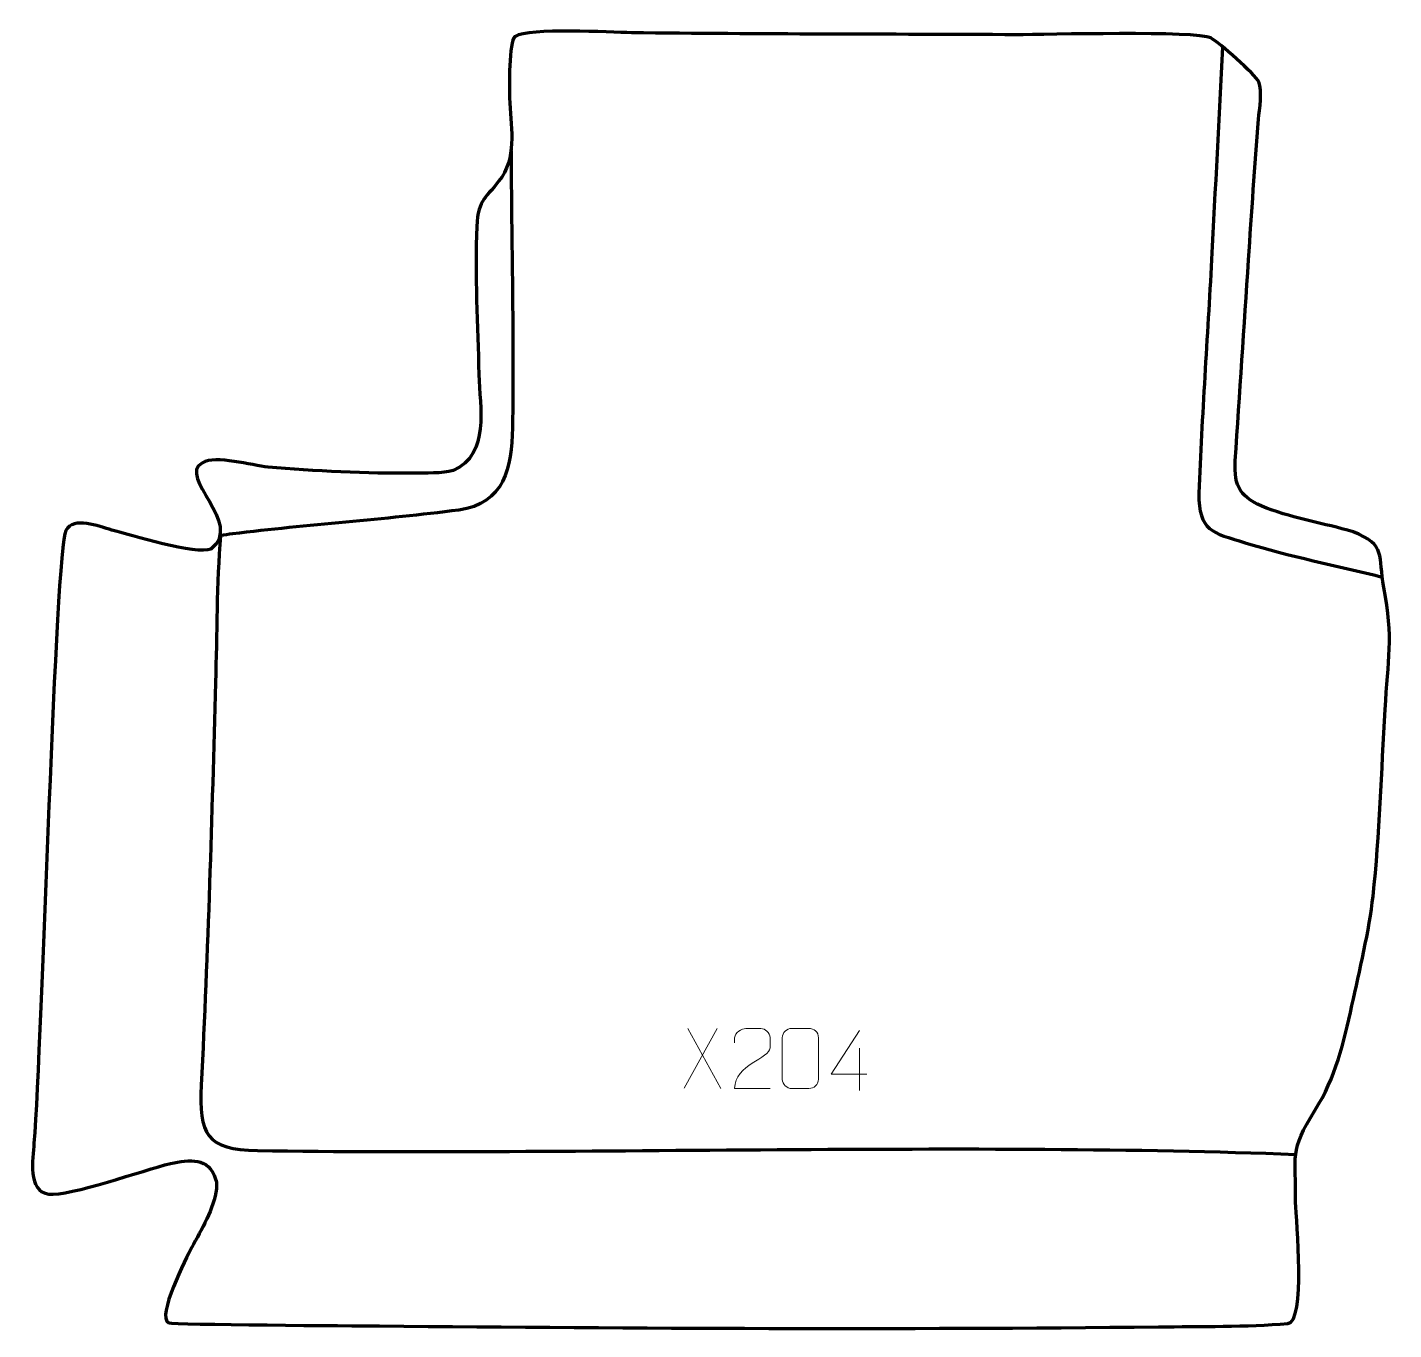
# Model space of a CAD drawing. Header units: millimetres. Extents: x -563 to 6, y 185 to 727.
import ezdxf

# ---------------------------------------------------------------- set-up
doc = ezdxf.new("R2010")
doc.units = ezdxf.units.MM
doc.header["$MEASUREMENT"] = 0
doc.layers.add('layer 2', color=7, linetype='Continuous')
doc.layers.add('layer 3', color=7, linetype='Continuous')

msp = doc.modelspace()

# ---------------------------------------------------------------- linework, layer by layer
at = {"layer": 'layer 2', "color": 142, "lineweight": 158}
for points, knots in [([(-65.7277, 718.8489), (-67.2465, 689.2976), (-68.7652, 659.7462), (-70.284, 630.1947), (-70.284, 630.1947), (-72.0315, 597.8964), (-74.3089, 565.1914), (-75.6098, 532.9288), (-75.6098, 532.9288), (-75.534, 517.0604), (-70.2012, 516.5841), (-56.3636, 512.3203), (-56.3636, 512.3203), (-38.08, 506.6866), (-18.0001, 502.7632), (0.7701, 498.0262)], [0, 0, 0, 0, 0.2, 0.2, 0.2, 0.2, 0.4, 0.4, 0.4, 0.4, 0.6, 0.6, 0.6, 0.6, 1, 1, 1, 1]), ([(-361.8587, 675.6369), (-361.6701, 637.1543), (-360.6897, 598.6949), (-361.2413, 560.2093), (-361.2413, 560.2093), (-361.4875, 543.7569), (-364.6636, 528.5185), (-383.6361, 525.9148), (-383.6361, 525.9148), (-414.7455, 521.8886), (-446.5013, 519.8619), (-477.7753, 515.9929), (-477.7753, 515.9929), (-479.4733, 515.783), (-481.1312, 515.5325), (-482.8176, 515.2461), (-482.8176, 515.2461), (-484.3761, 495.446), (-484.2904, 474.0813), (-484.8558, 454.0704), (-484.8558, 454.0704), (-486.4356, 398.1611), (-487.9207, 342.2848), (-490.8562, 286.4241), (-490.8562, 286.4241), (-491.7921, 266.1829), (-488.7804, 259.5261), (-467.375, 259.222), (-467.375, 259.222), (-335.0596, 257.3423), (-166.8491, 262.7252), (-35.2403, 257.6484)], [0, 0, 0, 0, 0.11111111, 0.11111111, 0.11111111, 0.11111111, 0.22222222, 0.22222222, 0.22222222, 0.22222222, 0.33333333, 0.33333333, 0.33333333, 0.33333333, 0.44444444, 0.44444444, 0.44444444, 0.44444444, 0.55555556, 0.55555556, 0.55555556, 0.55555556, 0.66666667, 0.66666667, 0.66666667, 0.66666667, 0.77777778, 0.77777778, 0.77777778, 0.77777778, 1, 1, 1, 1])]:
    msp.add_open_spline(points, degree=3, knots=knots, dxfattribs=at)
at = {"layer": 'layer 3', "color": 242, "lineweight": 158}
msp.add_open_spline([(-311.7865, 724.6629), (-258.3457, 724.0182), (-204.8309, 724.0957), (-151.3762, 723.8266), (-151.3762, 723.8266), (-139.9551, 723.8788), (-75.821, 725.4797), (-70.6075, 722.5295), (-70.6075, 722.5295), (-67.2829, 720.6482), (-51.9554, 707.2016), (-50.6814, 704.2522), (-50.6814, 704.2522), (-49.0442, 700.4615), (-50.3007, 692.8489), (-50.7616, 688.688), (-50.7616, 688.688), (-52.2859, 669.1707), (-53.6122, 649.6425), (-54.8838, 630.1073), (-54.8838, 630.1073), (-56.6951, 602.2316), (-58.6174, 574.3631), (-60.4071, 546.4863), (-60.4071, 546.4863), (-61.1191, 535.3983), (-58.0742, 531.0462), (-47.4723, 526.7291), (-47.4723, 526.7291), (-34.8249, 522.0833), (-23.8432, 520.5024), (-11.4017, 516.8744), (-11.4017, 516.8744), (2.8282, 511.2837), (-1.1885, 506.9761), (1.4801, 493.6356), (1.4801, 493.6356), (5.5106, 472.5604), (3.1494, 463.6521), (1.9434, 442.8632), (1.9434, 442.8632), (0.4378, 416.9114), (-0.2875, 391.0387), (-3.0743, 365.1643), (-3.0743, 365.1643), (-4.6216, 351.0479), (-8.7556, 333.7998), (-11.8434, 319.6818), (-11.8434, 319.6818), (-15.3028, 303.8643), (-18.5818, 289.7429), (-27.2921, 275.885), (-27.2921, 275.885), (-37.944, 258.9022), (-35.1568, 257.1073), (-35.2852, 237.606), (-35.2852, 237.606), (-34.9564, 229.9579), (-31.1024, 187.7781), (-38.5247, 187.1758), (-38.5247, 187.1758), (-55.5634, 185.8465), (-75.2178, 186.0239), (-92.3862, 185.8354), (-92.3862, 185.8354), (-200.2178, 184.6514), (-308.7661, 185.2177), (-416.6138, 186.2055), (-416.6138, 186.2055), (-426.3161, 186.2924), (-502.5123, 186.7509), (-504.3464, 187.547), (-504.3464, 187.547), (-509.6196, 189.8357), (-497.0228, 214.7974), (-494.7359, 218.9451), (-494.7359, 218.9451), (-490.7833, 226.1147), (-485.5151, 235.175), (-484.4769, 243.3322), (-484.4769, 243.3322), (-484.4769, 243.3322), (-484.3838, 244.4698), (-484.3838, 244.4698), (-484.3838, 244.4698), (-484.3974, 245.6513), (-484.5365, 246.2254), (-484.8091, 247.35), (-484.8091, 247.35), (-487.625, 256.4227), (-495.6226, 255.6632), (-503.6347, 253.8097), (-503.6347, 253.8097), (-514.5243, 251.1996), (-545.8366, 240.0664), (-554.2558, 241.1146), (-554.2558, 241.1146), (-563.1907, 242.2271), (-560.9415, 255.6799), (-560.4277, 262.2691), (-560.4277, 262.2691), (-557.0713, 305.3031), (-551.5446, 509.3353), (-547.2011, 517.4069), (-547.2011, 517.4069), (-543.9254, 523.4942), (-533.4479, 519.0703), (-527.9856, 517.6046), (-527.9856, 517.6046), (-520.5636, 515.5499), (-492.557, 506.9975), (-486.7735, 509.6827), (-486.7735, 509.6827), (-472.844, 520.6265), (-501.1802, 539.4855), (-490.344, 545.6486), (-490.344, 545.6486), (-484.7358, 548.8383), (-469.9136, 544.465), (-462.9139, 543.8228), (-462.9139, 543.8228), (-444.0916, 542.0956), (-421.3813, 541.0999), (-402.4941, 541.2606), (-402.4941, 541.2606), (-397.7156, 541.3012), (-390.373, 541.1504), (-385.9741, 542.3406), (-385.9741, 542.3406), (-370.3999, 549.3186), (-375.0009, 568.4938), (-375.2715, 582.4133), (-375.2715, 582.4133), (-375.7083, 602.4527), (-376.9943, 624.1701), (-376.0852, 644.0288), (-376.0852, 644.0288), (-375.5338, 656.0715), (-372.2677, 655.2034), (-365.7237, 664.5911), (-365.7237, 664.5911), (-359.1879, 674.8619), (-362.2585, 685.8698), (-362.4865, 697.5843), (-362.4865, 697.5843), (-362.5569, 701.2061), (-362.8751, 721.3052), (-360.2019, 723.0766), (-360.2019, 723.0766), (-354.3929, 726.9257), (-320.5781, 724.8318), (-311.7865, 724.6629)], degree=3, knots=[0, 0, 0, 0, 0.02564103, 0.02564103, 0.02564103, 0.02564103, 0.05128205, 0.05128205, 0.05128205, 0.05128205, 0.07692308, 0.07692308, 0.07692308, 0.07692308, 0.1025641, 0.1025641, 0.1025641, 0.1025641, 0.12820513, 0.12820513, 0.12820513, 0.12820513, 0.15384615, 0.15384615, 0.15384615, 0.15384615, 0.17948718, 0.17948718, 0.17948718, 0.17948718, 0.20512821, 0.20512821, 0.20512821, 0.20512821, 0.23076923, 0.23076923, 0.23076923, 0.23076923, 0.25641026, 0.25641026, 0.25641026, 0.25641026, 0.28205128, 0.28205128, 0.28205128, 0.28205128, 0.30769231, 0.30769231, 0.30769231, 0.30769231, 0.33333333, 0.33333333, 0.33333333, 0.33333333, 0.35897436, 0.35897436, 0.35897436, 0.35897436, 0.38461538, 0.38461538, 0.38461538, 0.38461538, 0.41025641, 0.41025641, 0.41025641, 0.41025641, 0.43589744, 0.43589744, 0.43589744, 0.43589744, 0.46153846, 0.46153846, 0.46153846, 0.46153846, 0.48717949, 0.48717949, 0.48717949, 0.48717949, 0.51282051, 0.51282051, 0.51282051, 0.51282051, 0.53846154, 0.53846154, 0.53846154, 0.53846154, 0.56410256, 0.56410256, 0.56410256, 0.56410256, 0.58974359, 0.58974359, 0.58974359, 0.58974359, 0.61538462, 0.61538462, 0.61538462, 0.61538462, 0.64102564, 0.64102564, 0.64102564, 0.64102564, 0.66666667, 0.66666667, 0.66666667, 0.66666667, 0.69230769, 0.69230769, 0.69230769, 0.69230769, 0.71794872, 0.71794872, 0.71794872, 0.71794872, 0.74358974, 0.74358974, 0.74358974, 0.74358974, 0.76923077, 0.76923077, 0.76923077, 0.76923077, 0.79487179, 0.79487179, 0.79487179, 0.79487179, 0.82051282, 0.82051282, 0.82051282, 0.82051282, 0.84615385, 0.84615385, 0.84615385, 0.84615385, 0.87179487, 0.87179487, 0.87179487, 0.87179487, 0.8974359, 0.8974359, 0.8974359, 0.8974359, 0.92307692, 0.92307692, 0.92307692, 0.92307692, 0.94871795, 0.94871795, 0.94871795, 0.94871795, 1, 1, 1, 1], dxfattribs=at)
at = {"layer": 'layer 3', "color": 250, "lineweight": 9}
for points in [[(-276.0014, 310.0528), (-276.0014, 310.0528), (-289.742, 285.157), (-289.742, 285.157)], [(-288.2874, 310.0528), (-288.2874, 310.0528), (-274.5468, 285.0993), (-274.5468, 285.0993)], [(-216.7702, 301.8683), (-216.7702, 301.8683), (-216.7702, 284.2036), (-216.7702, 284.2036)]]:
    msp.add_open_spline(points, degree=3, dxfattribs=at)
for points, knots in [([(-254.0457, 285.0889), (-258.9601, 285.0892), (-263.8745, 285.0892), (-268.7886, 285.0889), (-268.7886, 285.0889), (-268.7886, 295.0212), (-254.1376, 297.6624), (-254.0457, 301.9727), (-254.0457, 301.9727), (-254.046, 303.3968), (-254.046, 304.8205), (-254.0457, 306.2438), (-254.0457, 306.2438), (-254.0626, 308.3209), (-256.1854, 310.0457), (-257.8564, 310.063), (-257.8564, 310.063), (-259.9296, 310.0626), (-262.0025, 310.0626), (-264.0749, 310.063), (-264.0749, 310.063), (-265.897, 310.0795), (-268.7217, 308.2874), (-268.7886, 306.1938), (-268.7886, 306.1938), (-268.7886, 306.1938), (-268.7886, 304.139), (-268.7886, 304.139)], [0, 0, 0, 0, 0.125, 0.125, 0.125, 0.125, 0.25, 0.25, 0.25, 0.25, 0.375, 0.375, 0.375, 0.375, 0.5, 0.5, 0.5, 0.5, 0.625, 0.625, 0.625, 0.625, 0.75, 0.75, 0.75, 0.75, 1, 1, 1, 1]), ([(-244.9979, 310.0753), (-242.6318, 310.0753), (-240.2653, 310.0753), (-237.8988, 310.0753), (-237.8988, 310.0753), (-235.9183, 310.1109), (-233.8923, 308.6166), (-233.8652, 306.1745), (-233.8652, 306.1745), (-233.8656, 300.4171), (-233.8656, 294.6593), (-233.8652, 288.9011), (-233.8652, 288.9011), (-234.0073, 286.5735), (-235.7137, 285.0912), (-237.8988, 285.0804), (-237.8988, 285.0804), (-240.2712, 285.0808), (-242.6436, 285.0808), (-245.0156, 285.0804), (-245.0156, 285.0804), (-246.9741, 284.9748), (-248.9805, 286.8627), (-248.9691, 288.8837), (-248.9691, 288.8837), (-248.9687, 294.6643), (-248.9687, 300.4446), (-248.9691, 306.2244), (-248.9691, 306.2244), (-248.9648, 308.3664), (-247.1877, 310.0889), (-244.9979, 310.0753)], [0, 0, 0, 0, 0.11111111, 0.11111111, 0.11111111, 0.11111111, 0.22222222, 0.22222222, 0.22222222, 0.22222222, 0.33333333, 0.33333333, 0.33333333, 0.33333333, 0.44444444, 0.44444444, 0.44444444, 0.44444444, 0.55555556, 0.55555556, 0.55555556, 0.55555556, 0.66666667, 0.66666667, 0.66666667, 0.66666667, 0.77777778, 0.77777778, 0.77777778, 0.77777778, 1, 1, 1, 1]), ([(-213.8261, 291.1072), (-213.8261, 291.1072), (-228.6478, 291.1072), (-228.6478, 291.1072), (-228.6478, 291.1072), (-228.6478, 291.1072), (-216.7702, 309.1777), (-216.7702, 309.1777)], [0, 0, 0, 0, 0.33333333, 0.33333333, 0.33333333, 0.33333333, 1, 1, 1, 1])]:
    msp.add_open_spline(points, degree=3, knots=knots, dxfattribs=at)

doc.saveas('drawing.dxf')
